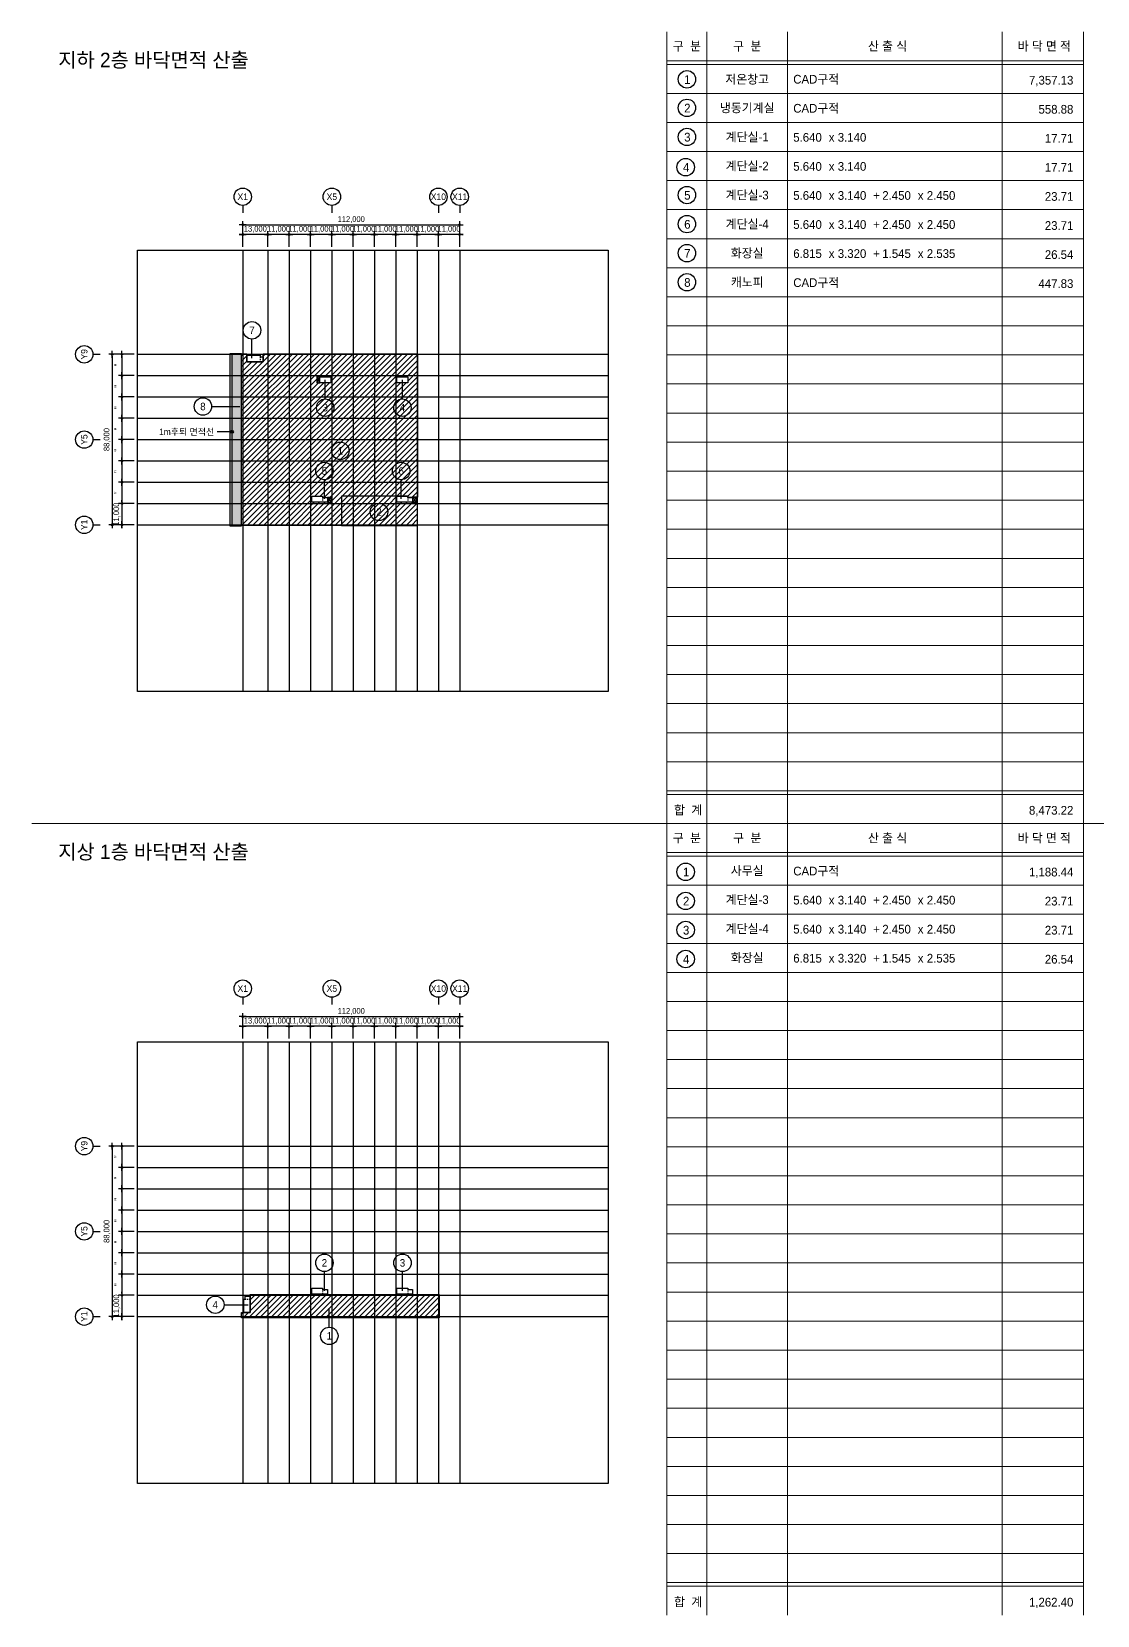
# Model space of a CAD drawing. Header units: millimetres. Extents: x 1215974 to 3657559, y -3188609 to -2371109.
# Drawn here: x 1215974 to 1766093, y -3188609 to -2371109 of the extents above; entities that cross this region are included whole.
import ezdxf
from ezdxf.enums import TextEntityAlignment as Align

# ---------------------------------------------------------------- set-up
doc = ezdxf.new("R2010")
doc.units = ezdxf.units.MM
doc.header["$LTSCALE"] = 200
doc.linetypes.add('5M5', pattern=[10, 5, -5])
doc.linetypes.add('CEN', pattern=[35, 30, -2, 1, -2])
for name, color, linetype in [('0-신축', 1, 'Continuous'), ('3TEX', 3, 'Continuous'), ('4A.TEC CEN', 1, 'CEN'), ('4A.TEC DIM', 7, 'Continuous'), ('4A.TEC TEXT 2', 3, 'Continuous'), ('4A.TEC 벽체 1', 2, 'Continuous'), ('4A.TEC 심볼', 7, 'Continuous'), ('HAT', 5, 'Continuous'), ('MK2', 1, 'Continuous'), ('SHEET', 7, 'Continuous'), ('TEXT2', 2, 'Continuous'), ('WINDOW', 6, 'Continuous')]:
    doc.layers.add(name, color=color, linetype=linetype)
doc.layers.add('DEFPOINT', color=135, linetype='Continuous', plot=False)
doc.styles.add('GHS', font='malgun.ttf')
doc.styles.add('나눔고딕', font='')
doc.styles.add('돋움', font='')
doc.styles.add('울릉도L', font='')
doc.styles.get('나눔고딕').set_extended_font_data('Dotum')
doc.styles.get('돋움').set_extended_font_data('Dotum')
doc.styles.get('울릉도L').set_extended_font_data('Dotum')
doc.dimstyles.new('DIM_600(외부치수)', dxfattribs={"dimscale": 400, "dimtxt": 3.3, "dimasz": 1, "dimexe": 2, "dimexo": 2, "dimgap": 1, "dimtad": 1, "dimdec": 0, "dimdsep": 46, "dimlunit": 6, "dimtxsty": '나눔고딕', "dimblk1": 'DIMDOT', "dimblk2": 'DIMDOT', "dimsah": 1, "dimcen": 2.5, "dimdle": 1.5, "dimclrd": 8, "dimclre": 8, "dimclrt": 3, "dimadec": 0, "dimazin": 0, "dimtfac": 1, "dimtdec": 0, "dimtix": 1, "dimtmove": 2, "dimatfit": 3, "dimldrblk": 'DIMDOT', "dimfxl": 1, "dimtvp": 1, "dimtolj": 1, "dimtzin": 0, "dimarcsym": 0})

# ---------------------------------------------------------------- blocks, each defined once
blk = doc.blocks.new('DIMDOT')
at = {"color": 0}
blk.add_line((-2, 0), (2, 0), dxfattribs=at)
for radius in [0.5, 0.25]:
    blk.add_circle((0, 0), radius, dxfattribs=at)
blk = doc.blocks.new('*D464')
at = {"layer": '4A.TEC DIM', "color": 8, "lineweight": -2}
for p, q in [((1324934, -2482093), (1324934, -2468999)), ((1325834, -2470799), (1436034, -2470799)), ((1436934, -2482093), (1436934, -2468999))]:
    blk.add_line(p, q, dxfattribs=at)
at = {"layer": 'Defpoints', "color": 0}
for p in [(1436934, -2470799), (1324934, -2483893), (1436934, -2483893)]:
    blk.add_point(p, dxfattribs=at)
at = {"layer": '4A.TEC DIM', "color": 8, "lineweight": -2, "xscale": 900, "yscale": 900, "zscale": 900, "rotation": 180}
blk.add_blockref('DIMDOT', (1324934, -2470799), dxfattribs=at)
at = {"layer": '4A.TEC DIM', "color": 8, "lineweight": -2, "xscale": 900, "yscale": 900, "zscale": 900}
blk.add_blockref('DIMDOT', (1436934, -2470799), dxfattribs=at)
at = {"layer": '4A.TEC DIM', "color": 3, "insert": (1380934, -2468126), "char_height": 2970, "attachment_point": 5, "style": '나눔고딕'}
blk.add_mtext('\\A1;112,000', dxfattribs=at)
blk = doc.blocks.new('ccs122')
at = {"layer": '4A.TEC 심볼'}
blk.add_line((0, 8), (0, 3), dxfattribs=at)
blk.add_circle((0, 14), 6, dxfattribs=at)
at = {"layer": '4A.TEC TEXT 2', "color": 3, "style": 'GHS'}
blk.add_attdef('NO', text='', height=4.5, dxfattribs=at).set_placement((0, 14), align=Align.MIDDLE_CENTER)
blk = doc.blocks.new('*D465')
at = {"layer": '4A.TEC DIM', "color": 8, "lineweight": -2}
for p, q in [((1268865, -2537667), (1255770, -2537667)), ((1257570, -2538567), (1257570, -2624767)), ((1268865, -2625667), (1255770, -2625667))]:
    blk.add_line(p, q, dxfattribs=at)
at = {"layer": 'Defpoints', "color": 0}
for p in [(1270665, -2537667), (1257570, -2625667), (1270665, -2625667)]:
    blk.add_point(p, dxfattribs=at)
at = {"layer": '4A.TEC DIM', "color": 8, "lineweight": -2, "xscale": 900, "yscale": 900, "zscale": 900}
for p, rotation in [((1257570, -2537667), 90), ((1257570, -2625667), 270)]:
    blk.add_blockref('DIMDOT', p, dxfattribs=dict(at, rotation=rotation))
at = {"layer": '4A.TEC DIM', "color": 3, "insert": (1254897, -2581667), "char_height": 2970, "attachment_point": 5, "rotation": 90, "style": '나눔고딕'}
blk.add_mtext('\\A1;88,000', dxfattribs=at)
blk = doc.blocks.new('*D466')
at = {"layer": '4A.TEC DIM', "color": 8, "lineweight": -2}
for p, q in [((1268865, -2614667), (1260783, -2614667)), ((1262583, -2613767), (1262583, -2612867)), ((1262583, -2614667), (1262583, -2625667)), ((1268865, -2625667), (1260783, -2625667)), ((1262583, -2626567), (1262583, -2627467))]:
    blk.add_line(p, q, dxfattribs=at)
at = {"layer": 'Defpoints', "color": 0}
for p in [(1270665, -2614667), (1262583, -2625667), (1270665, -2625667)]:
    blk.add_point(p, dxfattribs=at)
at = {"layer": '4A.TEC DIM', "color": 8, "lineweight": -2, "xscale": 900, "yscale": 900, "zscale": 900}
for p, rotation in [((1262583, -2614667), 270), ((1262583, -2625667), 90)]:
    blk.add_blockref('DIMDOT', p, dxfattribs=dict(at, rotation=rotation))
at = {"layer": '4A.TEC DIM', "color": 3, "insert": (1259910, -2620167), "char_height": 2970, "attachment_point": 5, "rotation": 90, "style": '나눔고딕'}
blk.add_mtext('\\A1;11,000', dxfattribs=at)
blk = doc.blocks.new('*D467')
at = {"layer": '4A.TEC DIM', "color": 8, "lineweight": -2}
for p, q in [((1324034, -2475811), (1323134, -2475811)), ((1324934, -2482093), (1324934, -2474011)), ((1337934, -2475811), (1324934, -2475811)), ((1337934, -2482093), (1337934, -2474011)), ((1338834, -2475811), (1339734, -2475811))]:
    blk.add_line(p, q, dxfattribs=at)
at = {"layer": 'Defpoints', "color": 0}
for p in [(1324934, -2475811), (1324934, -2483893), (1337934, -2483893)]:
    blk.add_point(p, dxfattribs=at)
at = {"layer": '4A.TEC DIM', "color": 8, "lineweight": -2, "xscale": 900, "yscale": 900, "zscale": 900}
blk.add_blockref('DIMDOT', (1324934, -2475811), dxfattribs=at)
at = {"layer": '4A.TEC DIM', "color": 8, "lineweight": -2, "xscale": 900, "yscale": 900, "zscale": 900, "rotation": 180}
blk.add_blockref('DIMDOT', (1337934, -2475811), dxfattribs=at)
at = {"layer": '4A.TEC DIM', "color": 3, "insert": (1331434, -2473138), "char_height": 2970, "attachment_point": 5, "style": '나눔고딕'}
blk.add_mtext('\\A1;13,000', dxfattribs=at)
blk = doc.blocks.new('*D468')
at = {"layer": '4A.TEC DIM', "color": 8, "lineweight": -2}
for p, q in [((1268865, -2603667), (1260783, -2603667)), ((1262583, -2604567), (1262583, -2613767)), ((1268865, -2614667), (1260783, -2614667))]:
    blk.add_line(p, q, dxfattribs=at)
at = {"layer": 'Defpoints', "color": 0}
for p in [(1270665, -2603667), (1262583, -2614667), (1270665, -2614667)]:
    blk.add_point(p, dxfattribs=at)
at = {"layer": '4A.TEC DIM', "color": 8, "lineweight": -2, "xscale": 900, "yscale": 900, "zscale": 900}
for p, rotation in [((1262583, -2603667), 90), ((1262583, -2614667), 270)]:
    blk.add_blockref('DIMDOT', p, dxfattribs=dict(at, rotation=rotation))
at = {"layer": '4A.TEC DIM', "color": 3, "insert": (1260198, -2609167), "char_height": 2970, "attachment_point": 5, "rotation": 90, "style": '나눔고딕'}
blk.add_mtext('\\A1;"', dxfattribs=at)
blk = doc.blocks.new('*D469')
at = {"layer": '4A.TEC DIM', "color": 8, "lineweight": -2}
for p, q in [((1268865, -2592667), (1260783, -2592667)), ((1262583, -2593567), (1262583, -2602767)), ((1268865, -2603667), (1260783, -2603667))]:
    blk.add_line(p, q, dxfattribs=at)
at = {"layer": 'Defpoints', "color": 0}
for p in [(1270665, -2592667), (1262583, -2603667), (1270665, -2603667)]:
    blk.add_point(p, dxfattribs=at)
at = {"layer": '4A.TEC DIM', "color": 8, "lineweight": -2, "xscale": 900, "yscale": 900, "zscale": 900}
for p, rotation in [((1262583, -2592667), 90), ((1262583, -2603667), 270)]:
    blk.add_blockref('DIMDOT', p, dxfattribs=dict(at, rotation=rotation))
at = {"layer": '4A.TEC DIM', "color": 3, "insert": (1260198, -2598167), "char_height": 2970, "attachment_point": 5, "rotation": 90, "style": '나눔고딕'}
blk.add_mtext('\\A1;"', dxfattribs=at)
blk = doc.blocks.new('*D470')
at = {"layer": '4A.TEC DIM', "color": 8, "lineweight": -2}
for p, q in [((1268865, -2581667), (1260783, -2581667)), ((1262583, -2582567), (1262583, -2591767)), ((1268865, -2592667), (1260783, -2592667))]:
    blk.add_line(p, q, dxfattribs=at)
at = {"layer": 'Defpoints', "color": 0}
for p in [(1270665, -2581667), (1262583, -2592667), (1270665, -2592667)]:
    blk.add_point(p, dxfattribs=at)
at = {"layer": '4A.TEC DIM', "color": 8, "lineweight": -2, "xscale": 900, "yscale": 900, "zscale": 900}
for p, rotation in [((1262583, -2581667), 90), ((1262583, -2592667), 270)]:
    blk.add_blockref('DIMDOT', p, dxfattribs=dict(at, rotation=rotation))
at = {"layer": '4A.TEC DIM', "color": 3, "insert": (1260198, -2587167), "char_height": 2970, "attachment_point": 5, "rotation": 90, "style": '나눔고딕'}
blk.add_mtext('\\A1;"', dxfattribs=at)
blk = doc.blocks.new('*D471')
at = {"layer": '4A.TEC DIM', "color": 8, "lineweight": -2}
for p, q in [((1268865, -2570667), (1260783, -2570667)), ((1262583, -2571567), (1262583, -2580767)), ((1268865, -2581667), (1260783, -2581667))]:
    blk.add_line(p, q, dxfattribs=at)
at = {"layer": 'Defpoints', "color": 0}
for p in [(1270665, -2570667), (1262583, -2581667), (1270665, -2581667)]:
    blk.add_point(p, dxfattribs=at)
at = {"layer": '4A.TEC DIM', "color": 8, "lineweight": -2, "xscale": 900, "yscale": 900, "zscale": 900}
for p, rotation in [((1262583, -2570667), 90), ((1262583, -2581667), 270)]:
    blk.add_blockref('DIMDOT', p, dxfattribs=dict(at, rotation=rotation))
at = {"layer": '4A.TEC DIM', "color": 3, "insert": (1260198, -2576167), "char_height": 2970, "attachment_point": 5, "rotation": 90, "style": '나눔고딕'}
blk.add_mtext('\\A1;"', dxfattribs=at)
blk = doc.blocks.new('*D472')
at = {"layer": '4A.TEC DIM', "color": 8, "lineweight": -2}
for p, q in [((1268865, -2559667), (1260783, -2559667)), ((1262583, -2560567), (1262583, -2569767)), ((1268865, -2570667), (1260783, -2570667))]:
    blk.add_line(p, q, dxfattribs=at)
at = {"layer": 'Defpoints', "color": 0}
for p in [(1270665, -2559667), (1262583, -2570667), (1270665, -2570667)]:
    blk.add_point(p, dxfattribs=at)
at = {"layer": '4A.TEC DIM', "color": 8, "lineweight": -2, "xscale": 900, "yscale": 900, "zscale": 900}
for p, rotation in [((1262583, -2559667), 90), ((1262583, -2570667), 270)]:
    blk.add_blockref('DIMDOT', p, dxfattribs=dict(at, rotation=rotation))
at = {"layer": '4A.TEC DIM', "color": 3, "insert": (1260198, -2565167), "char_height": 2970, "attachment_point": 5, "rotation": 90, "style": '나눔고딕'}
blk.add_mtext('\\A1;"', dxfattribs=at)
blk = doc.blocks.new('*D473')
at = {"layer": '4A.TEC DIM', "color": 8, "lineweight": -2}
for p, q in [((1268865, -2548667), (1260783, -2548667)), ((1262583, -2549567), (1262583, -2558767)), ((1268865, -2559667), (1260783, -2559667))]:
    blk.add_line(p, q, dxfattribs=at)
at = {"layer": 'Defpoints', "color": 0}
for p in [(1270665, -2548667), (1262583, -2559667), (1270665, -2559667)]:
    blk.add_point(p, dxfattribs=at)
at = {"layer": '4A.TEC DIM', "color": 8, "lineweight": -2, "xscale": 900, "yscale": 900, "zscale": 900}
for p, rotation in [((1262583, -2548667), 90), ((1262583, -2559667), 270)]:
    blk.add_blockref('DIMDOT', p, dxfattribs=dict(at, rotation=rotation))
at = {"layer": '4A.TEC DIM', "color": 3, "insert": (1260198, -2554167), "char_height": 2970, "attachment_point": 5, "rotation": 90, "style": '나눔고딕'}
blk.add_mtext('\\A1;"', dxfattribs=at)
blk = doc.blocks.new('*D474')
at = {"layer": '4A.TEC DIM', "color": 8, "lineweight": -2}
for p, q in [((1268865, -2537667), (1260783, -2537667)), ((1262583, -2538567), (1262583, -2547767)), ((1268865, -2548667), (1260783, -2548667))]:
    blk.add_line(p, q, dxfattribs=at)
at = {"layer": 'Defpoints', "color": 0}
for p in [(1270665, -2537667), (1262583, -2548667), (1270665, -2548667)]:
    blk.add_point(p, dxfattribs=at)
at = {"layer": '4A.TEC DIM', "color": 8, "lineweight": -2, "xscale": 900, "yscale": 900, "zscale": 900}
for p, rotation in [((1262583, -2537667), 90), ((1262583, -2548667), 270)]:
    blk.add_blockref('DIMDOT', p, dxfattribs=dict(at, rotation=rotation))
at = {"layer": '4A.TEC DIM', "color": 3, "insert": (1260198, -2543167), "char_height": 2970, "attachment_point": 5, "rotation": 90, "style": '나눔고딕'}
blk.add_mtext('\\A1;"', dxfattribs=at)
blk = doc.blocks.new('*D455')
at = {"layer": '4A.TEC DIM', "color": 8, "lineweight": -2}
for p, q in [((1337034, -2475811), (1336134, -2475811)), ((1337934, -2482093), (1337934, -2474011)), ((1348934, -2475811), (1337934, -2475811)), ((1348934, -2482093), (1348934, -2474011)), ((1349834, -2475811), (1350734, -2475811))]:
    blk.add_line(p, q, dxfattribs=at)
at = {"layer": 'Defpoints', "color": 0}
for p in [(1337934, -2475811), (1337934, -2483893), (1348934, -2483893)]:
    blk.add_point(p, dxfattribs=at)
at = {"layer": '4A.TEC DIM', "color": 8, "lineweight": -2, "xscale": 900, "yscale": 900, "zscale": 900}
blk.add_blockref('DIMDOT', (1337934, -2475811), dxfattribs=at)
at = {"layer": '4A.TEC DIM', "color": 8, "lineweight": -2, "xscale": 900, "yscale": 900, "zscale": 900, "rotation": 180}
blk.add_blockref('DIMDOT', (1348934, -2475811), dxfattribs=at)
at = {"layer": '4A.TEC DIM', "color": 3, "insert": (1343434, -2473138), "char_height": 2970, "attachment_point": 5, "style": '나눔고딕'}
blk.add_mtext('\\A1;11,000', dxfattribs=at)
blk = doc.blocks.new('*D456')
at = {"layer": '4A.TEC DIM', "color": 8, "lineweight": -2}
for p, q in [((1425034, -2475811), (1424134, -2475811)), ((1425934, -2482093), (1425934, -2474011)), ((1436934, -2475811), (1425934, -2475811)), ((1436934, -2482093), (1436934, -2474011)), ((1437834, -2475811), (1438734, -2475811))]:
    blk.add_line(p, q, dxfattribs=at)
at = {"layer": 'Defpoints', "color": 0}
for p in [(1425934, -2475811), (1425934, -2483893), (1436934, -2483893)]:
    blk.add_point(p, dxfattribs=at)
at = {"layer": '4A.TEC DIM', "color": 8, "lineweight": -2, "xscale": 900, "yscale": 900, "zscale": 900}
blk.add_blockref('DIMDOT', (1425934, -2475811), dxfattribs=at)
at = {"layer": '4A.TEC DIM', "color": 8, "lineweight": -2, "xscale": 900, "yscale": 900, "zscale": 900, "rotation": 180}
blk.add_blockref('DIMDOT', (1436934, -2475811), dxfattribs=at)
at = {"layer": '4A.TEC DIM', "color": 3, "insert": (1431434, -2473138), "char_height": 2970, "attachment_point": 5, "style": '나눔고딕'}
blk.add_mtext('\\A1;11,000', dxfattribs=at)
blk = doc.blocks.new('*D457')
at = {"layer": '4A.TEC DIM', "color": 8, "lineweight": -2}
for p, q in [((1348034, -2475811), (1347134, -2475811)), ((1348934, -2482093), (1348934, -2474011)), ((1359934, -2475811), (1348934, -2475811)), ((1359934, -2482093), (1359934, -2474011)), ((1360834, -2475811), (1361734, -2475811))]:
    blk.add_line(p, q, dxfattribs=at)
at = {"layer": 'Defpoints', "color": 0}
for p in [(1348934, -2475811), (1348934, -2483893), (1359934, -2483893)]:
    blk.add_point(p, dxfattribs=at)
at = {"layer": '4A.TEC DIM', "color": 8, "lineweight": -2, "xscale": 900, "yscale": 900, "zscale": 900}
blk.add_blockref('DIMDOT', (1348934, -2475811), dxfattribs=at)
at = {"layer": '4A.TEC DIM', "color": 8, "lineweight": -2, "xscale": 900, "yscale": 900, "zscale": 900, "rotation": 180}
blk.add_blockref('DIMDOT', (1359934, -2475811), dxfattribs=at)
at = {"layer": '4A.TEC DIM', "color": 3, "insert": (1354434, -2473138), "char_height": 2970, "attachment_point": 5, "style": '나눔고딕'}
blk.add_mtext('\\A1;11,000', dxfattribs=at)
blk = doc.blocks.new('*D458')
at = {"layer": '4A.TEC DIM', "color": 8, "lineweight": -2}
for p, q in [((1359034, -2475811), (1358134, -2475811)), ((1359934, -2482093), (1359934, -2474011)), ((1370934, -2475811), (1359934, -2475811)), ((1370934, -2482093), (1370934, -2474011)), ((1371834, -2475811), (1372734, -2475811))]:
    blk.add_line(p, q, dxfattribs=at)
at = {"layer": 'Defpoints', "color": 0}
for p in [(1359934, -2475811), (1359934, -2483893), (1370934, -2483893)]:
    blk.add_point(p, dxfattribs=at)
at = {"layer": '4A.TEC DIM', "color": 8, "lineweight": -2, "xscale": 900, "yscale": 900, "zscale": 900}
blk.add_blockref('DIMDOT', (1359934, -2475811), dxfattribs=at)
at = {"layer": '4A.TEC DIM', "color": 8, "lineweight": -2, "xscale": 900, "yscale": 900, "zscale": 900, "rotation": 180}
blk.add_blockref('DIMDOT', (1370934, -2475811), dxfattribs=at)
at = {"layer": '4A.TEC DIM', "color": 3, "insert": (1365434, -2473138), "char_height": 2970, "attachment_point": 5, "style": '나눔고딕'}
blk.add_mtext('\\A1;11,000', dxfattribs=at)
blk = doc.blocks.new('*D459')
at = {"layer": '4A.TEC DIM', "color": 8, "lineweight": -2}
for p, q in [((1370034, -2475811), (1369134, -2475811)), ((1370934, -2482093), (1370934, -2474011)), ((1381934, -2475811), (1370934, -2475811)), ((1381934, -2482093), (1381934, -2474011)), ((1382834, -2475811), (1383734, -2475811))]:
    blk.add_line(p, q, dxfattribs=at)
at = {"layer": 'Defpoints', "color": 0}
for p in [(1370934, -2475811), (1370934, -2483893), (1381934, -2483893)]:
    blk.add_point(p, dxfattribs=at)
at = {"layer": '4A.TEC DIM', "color": 8, "lineweight": -2, "xscale": 900, "yscale": 900, "zscale": 900}
blk.add_blockref('DIMDOT', (1370934, -2475811), dxfattribs=at)
at = {"layer": '4A.TEC DIM', "color": 8, "lineweight": -2, "xscale": 900, "yscale": 900, "zscale": 900, "rotation": 180}
blk.add_blockref('DIMDOT', (1381934, -2475811), dxfattribs=at)
at = {"layer": '4A.TEC DIM', "color": 3, "insert": (1376434, -2473138), "char_height": 2970, "attachment_point": 5, "style": '나눔고딕'}
blk.add_mtext('\\A1;11,000', dxfattribs=at)
blk = doc.blocks.new('*D460')
at = {"layer": '4A.TEC DIM', "color": 8, "lineweight": -2}
for p, q in [((1381034, -2475811), (1380134, -2475811)), ((1381934, -2482093), (1381934, -2474011)), ((1392934, -2475811), (1381934, -2475811)), ((1392934, -2482093), (1392934, -2474011)), ((1393834, -2475811), (1394734, -2475811))]:
    blk.add_line(p, q, dxfattribs=at)
at = {"layer": 'Defpoints', "color": 0}
for p in [(1381934, -2475811), (1381934, -2483893), (1392934, -2483893)]:
    blk.add_point(p, dxfattribs=at)
at = {"layer": '4A.TEC DIM', "color": 8, "lineweight": -2, "xscale": 900, "yscale": 900, "zscale": 900}
blk.add_blockref('DIMDOT', (1381934, -2475811), dxfattribs=at)
at = {"layer": '4A.TEC DIM', "color": 8, "lineweight": -2, "xscale": 900, "yscale": 900, "zscale": 900, "rotation": 180}
blk.add_blockref('DIMDOT', (1392934, -2475811), dxfattribs=at)
at = {"layer": '4A.TEC DIM', "color": 3, "insert": (1387434, -2473138), "char_height": 2970, "attachment_point": 5, "style": '나눔고딕'}
blk.add_mtext('\\A1;11,000', dxfattribs=at)
blk = doc.blocks.new('*D461')
at = {"layer": '4A.TEC DIM', "color": 8, "lineweight": -2}
for p, q in [((1392034, -2475811), (1391134, -2475811)), ((1392934, -2482093), (1392934, -2474011)), ((1403934, -2475811), (1392934, -2475811)), ((1403934, -2482093), (1403934, -2474011)), ((1404834, -2475811), (1405734, -2475811))]:
    blk.add_line(p, q, dxfattribs=at)
at = {"layer": 'Defpoints', "color": 0}
for p in [(1392934, -2475811), (1392934, -2483893), (1403934, -2483893)]:
    blk.add_point(p, dxfattribs=at)
at = {"layer": '4A.TEC DIM', "color": 8, "lineweight": -2, "xscale": 900, "yscale": 900, "zscale": 900}
blk.add_blockref('DIMDOT', (1392934, -2475811), dxfattribs=at)
at = {"layer": '4A.TEC DIM', "color": 8, "lineweight": -2, "xscale": 900, "yscale": 900, "zscale": 900, "rotation": 180}
blk.add_blockref('DIMDOT', (1403934, -2475811), dxfattribs=at)
at = {"layer": '4A.TEC DIM', "color": 3, "insert": (1398434, -2473138), "char_height": 2970, "attachment_point": 5, "style": '나눔고딕'}
blk.add_mtext('\\A1;11,000', dxfattribs=at)
blk = doc.blocks.new('*D462')
at = {"layer": '4A.TEC DIM', "color": 8, "lineweight": -2}
for p, q in [((1403034, -2475811), (1402134, -2475811)), ((1403934, -2482093), (1403934, -2474011)), ((1414934, -2475811), (1403934, -2475811)), ((1414934, -2482093), (1414934, -2474011)), ((1415834, -2475811), (1416734, -2475811))]:
    blk.add_line(p, q, dxfattribs=at)
at = {"layer": 'Defpoints', "color": 0}
for p in [(1403934, -2475811), (1403934, -2483893), (1414934, -2483893)]:
    blk.add_point(p, dxfattribs=at)
at = {"layer": '4A.TEC DIM', "color": 8, "lineweight": -2, "xscale": 900, "yscale": 900, "zscale": 900}
blk.add_blockref('DIMDOT', (1403934, -2475811), dxfattribs=at)
at = {"layer": '4A.TEC DIM', "color": 8, "lineweight": -2, "xscale": 900, "yscale": 900, "zscale": 900, "rotation": 180}
blk.add_blockref('DIMDOT', (1414934, -2475811), dxfattribs=at)
at = {"layer": '4A.TEC DIM', "color": 3, "insert": (1409434, -2473138), "char_height": 2970, "attachment_point": 5, "style": '나눔고딕'}
blk.add_mtext('\\A1;11,000', dxfattribs=at)
blk = doc.blocks.new('*D463')
at = {"layer": '4A.TEC DIM', "color": 8, "lineweight": -2}
for p, q in [((1414034, -2475811), (1413134, -2475811)), ((1414934, -2482093), (1414934, -2474011)), ((1425934, -2475811), (1414934, -2475811)), ((1425934, -2482093), (1425934, -2474011)), ((1426834, -2475811), (1427734, -2475811))]:
    blk.add_line(p, q, dxfattribs=at)
at = {"layer": 'Defpoints', "color": 0}
for p in [(1414934, -2475811), (1414934, -2483893), (1425934, -2483893)]:
    blk.add_point(p, dxfattribs=at)
at = {"layer": '4A.TEC DIM', "color": 8, "lineweight": -2, "xscale": 900, "yscale": 900, "zscale": 900}
blk.add_blockref('DIMDOT', (1414934, -2475811), dxfattribs=at)
at = {"layer": '4A.TEC DIM', "color": 8, "lineweight": -2, "xscale": 900, "yscale": 900, "zscale": 900, "rotation": 180}
blk.add_blockref('DIMDOT', (1425934, -2475811), dxfattribs=at)
at = {"layer": '4A.TEC DIM', "color": 3, "insert": (1420434, -2473138), "char_height": 2970, "attachment_point": 5, "style": '나눔고딕'}
blk.add_mtext('\\A1;11,000', dxfattribs=at)
blk = doc.blocks.new('aw7')
at = {"layer": '4A.TEC CEN', "color": 250, "ltscale": 500}
for p, q in [((1270664.75, -2537666.62), (1513625.95, -2537666.62)), ((1270664.75, -2548666.62), (1513625.95, -2548666.62)), ((1270664.75, -2559666.62), (1513625.95, -2559666.62)), ((1270664.75, -2570666.62), (1513625.95, -2570666.62)), ((1270664.75, -2581666.62), (1513625.95, -2581666.62)), ((1270664.75, -2592666.62), (1513625.95, -2592666.62)), ((1270664.75, -2603666.62), (1513625.95, -2603666.62)), ((1270664.75, -2614666.62), (1513625.95, -2614666.62)), ((1270664.75, -2625666.62), (1513625.95, -2625666.62))]:
    blk.add_line(p, q, dxfattribs=at)
for points in [[(1324933.58, -2483892.94), (1324933.58, -2711729.78)], [(1337933.58, -2483892.94), (1337933.58, -2711729.78)], [(1348933.58, -2483892.94), (1348933.58, -2711729.78)], [(1359933.58, -2483892.94), (1359933.58, -2711729.78)], [(1370933.58, -2483892.94), (1370933.58, -2711729.78)], [(1381933.58, -2483892.94), (1381933.58, -2711729.78)], [(1392933.58, -2483892.94), (1392933.58, -2711729.78)], [(1403933.58, -2483892.94), (1403933.58, -2711729.78)], [(1414933.58, -2483892.94), (1414933.58, -2711729.78)], [(1425933.58, -2483892.94), (1425933.58, -2711729.78)], [(1436933.58, -2483892.94), (1436933.58, -2711729.78)]]:
    blk.add_lwpolyline(points, dxfattribs=at)
at = {"layer": 'DEFPOINT', "elevation": -1666.67}
blk.add_lwpolyline([(1270664.75, -2483892.94), (1513625.95, -2483892.94), (1513625.95, -2711729.78), (1270664.75, -2711729.78)], close=True, dxfattribs=at)
at = {"layer": '4A.TEC 심볼'}
ref = blk.add_blockref('ccs122', (1324933.58, -2466833.46, 4999.55), dxfattribs=dict(at, xscale=749.999996624525, yscale=749.999996624525, zscale=749.999996624525))
ref.add_attrib('NO', 'X1', dxfattribs={"layer": '0', "color": 3, "height": 3375, "style": '울릉도L'}).set_placement((1324928.96, -2456320.02, 4999.55), align=Align.MIDDLE_CENTER)
ref = blk.add_blockref('ccs122', (1370933.58, -2466833.46, 4999.55), dxfattribs=dict(at, xscale=749.999996624525, yscale=749.999996624525, zscale=749.999996624525))
ref.add_attrib('NO', 'X5', dxfattribs={"layer": '0', "color": 3, "height": 3375, "style": '울릉도L'}).set_placement((1370928.96, -2456320.02, 9999.1), align=Align.MIDDLE_CENTER)
ref = blk.add_blockref('ccs122', (1425933.58, -2466833.46, 4999.55), dxfattribs=dict(at, xscale=749.999996624525, yscale=749.999996624525, zscale=749.999996624525))
ref.add_attrib('NO', 'X10', dxfattribs={"layer": '0', "color": 3, "height": 3375, "style": '울릉도L'}).set_placement((1425928.96, -2456320.02, 9999.1), align=Align.MIDDLE_CENTER)
ref = blk.add_blockref('ccs122', (1436933.58, -2466833.46, 4999.55), dxfattribs=dict(at, xscale=749.999996624525, yscale=749.999996624525, zscale=749.999996624525))
ref.add_attrib('NO', 'X11', dxfattribs={"layer": '0', "color": 3, "height": 3375, "style": '울릉도L'}).set_placement((1436928.96, -2456320.03, 9999.1), align=Align.MIDDLE_CENTER)
ref = blk.add_blockref('ccs122', (1253605.27, -2537666.62, 4999.55), dxfattribs=dict(at, xscale=749.999996624525, yscale=749.999996624525, zscale=749.999996624525, rotation=90))
ref.add_attrib('NO', 'Y9', dxfattribs={"layer": '0', "color": 3, "height": 3375, "rotation": 90, "style": '울릉도L'}).set_placement((1243091.84, -2537671.24, 7499.55), align=Align.MIDDLE_CENTER)
ref = blk.add_blockref('ccs122', (1253605.27, -2581666.62, 4999.55), dxfattribs=dict(at, xscale=749.999996624525, yscale=749.999996624525, zscale=749.999996624525, rotation=90))
ref.add_attrib('NO', 'Y5', dxfattribs={"layer": '0', "color": 3, "height": 3375, "rotation": 90, "style": '울릉도L'}).set_placement((1243091.84, -2581671.24, 7499.55), align=Align.MIDDLE_CENTER)
ref = blk.add_blockref('ccs122', (1253605.27, -2625666.62, 4999.55), dxfattribs=dict(at, xscale=749.999996624525, yscale=749.999996624525, zscale=749.999996624525, rotation=90))
ref.add_attrib('NO', 'Y1', dxfattribs={"layer": '0', "color": 3, "height": 3375, "rotation": 90, "style": '울릉도L'}).set_placement((1243091.83, -2625671.24, 7499.55), align=Align.MIDDLE_CENTER)
at = {"layer": '4A.TEC DIM'}
for base, p1, p2, picture, middle in [((1436933.58, -2470798.64, 4999.55), (1324933.58, -2483892.94, 4999.55), (1436933.58, -2483892.94, 882.27), '*D464', (1380933.58, -2468125.51, 4999.55)), ((1324933.58, -2475811.36, 4999.55), (1337933.58, -2483892.94), (1324933.58, -2483892.94, 4999.55), '*D467', (1331433.58, -2473138.23, 4999.55)), ((1337933.58, -2475811.36, 4999.55), (1348933.58, -2483892.94), (1337933.58, -2483892.94, 4230.39), '*D455', (1343433.58, -2473138.23, 4999.55)), ((1348933.58, -2475811.36, 4999.55), (1359933.58, -2483892.94), (1348933.58, -2483892.94, 4230.39), '*D457', (1354433.58, -2473138.23, 4999.55)), ((1359933.58, -2475811.36, 4999.55), (1370933.58, -2483892.94), (1359933.58, -2483892.94, 4230.39), '*D458', (1365433.58, -2473138.23, 4999.55)), ((1370933.58, -2475811.36, 4999.55), (1381933.58, -2483892.94), (1370933.58, -2483892.94, 4230.39), '*D459', (1376433.58, -2473138.23, 4999.55)), ((1381933.58, -2475811.36, 4999.55), (1392933.58, -2483892.94), (1381933.58, -2483892.94, 4230.39), '*D460', (1387433.58, -2473138.23, 4999.55)), ((1392933.58, -2475811.36, 4999.55), (1403933.58, -2483892.94), (1392933.58, -2483892.94, 4230.39), '*D461', (1398433.58, -2473138.23, 4999.55)), ((1403933.58, -2475811.36, 4999.55), (1414933.58, -2483892.94), (1403933.58, -2483892.94, 4230.39), '*D462', (1409433.58, -2473138.23, 4999.55)), ((1414933.58, -2475811.36, 4999.55), (1425933.58, -2483892.94), (1414933.58, -2483892.94, 4230.39), '*D463', (1420433.58, -2473138.23, 4999.55)), ((1425933.58, -2475811.36, 4999.55), (1436933.58, -2483892.94), (1425933.58, -2483892.94, 4230.39), '*D456', (1431433.58, -2473138.23, 4999.55))]:
    dim = blk.add_linear_dim(base=base, p1=p1, p2=p2, dimstyle='DIM_600(외부치수)', override={"dimscale": 900, "dimdec": 1, "dimblk1": 'DIMDOT', "dimblk2": 'DIMDOT'}, dxfattribs=at)
    dim.commit()
    dim.dimension.update_dxf_attribs({"geometry": picture, "text_midpoint": middle})
for base, p1, picture, middle in [((1257570.46, -2625666.62, 3332.88), (1270664.75, -2537666.62, 3332.88), '*D465', (1254897.32, -2581666.62, 3332.88)), ((1262583.17, -2625666.62, 3332.88), (1270664.75, -2614666.62, 3332.88), '*D466', (1259910.04, -2620166.62, 3332.88))]:
    dim = blk.add_linear_dim(base=base, p1=p1, p2=(1270664.75, -2625666.62, 3332.88), angle=90, dimstyle='DIM_600(외부치수)', override={"dimscale": 900, "dimdec": 1, "dimblk1": 'DIMDOT', "dimblk2": 'DIMDOT'}, dxfattribs=at)
    dim.commit()
    dim.dimension.update_dxf_attribs({"geometry": picture, "text_midpoint": middle})
for base, p1, p2, picture, middle in [((1262583.17, -2548666.62, 3332.88), (1270664.75, -2537666.62, 3332.88), (1270664.75, -2548666.62, 3332.88), '*D474', (1260198.17, -2543166.62, 3332.88)), ((1262583.17, -2559666.62, 3332.88), (1270664.75, -2548666.62, 3332.88), (1270664.75, -2559666.62, 3332.88), '*D473', (1260198.17, -2554166.62, 3332.88)), ((1262583.17, -2570666.62, 3332.88), (1270664.75, -2559666.62, 3332.88), (1270664.75, -2570666.62, 3332.88), '*D472', (1260198.17, -2565166.62, 3332.88)), ((1262583.17, -2581666.62, 3332.88), (1270664.75, -2570666.62, 3332.88), (1270664.75, -2581666.62, 3332.88), '*D471', (1260198.17, -2576166.62, 3332.88)), ((1262583.17, -2592666.62, 3332.88), (1270664.75, -2581666.62, 3332.88), (1270664.75, -2592666.62, 3332.88), '*D470', (1260198.17, -2587166.62, 3332.88)), ((1262583.17, -2603666.62, 3332.88), (1270664.75, -2592666.62, 3332.88), (1270664.75, -2603666.62, 3332.88), '*D469', (1260198.17, -2598166.62, 3332.88)), ((1262583.17, -2614666.62, 3332.88), (1270664.75, -2603666.62, 3332.88), (1270664.75, -2614666.62, 3332.88), '*D468', (1260198.17, -2609166.62, 3332.88))]:
    dim = blk.add_linear_dim(base=base, p1=p1, p2=p2, angle=90, text='"', dimstyle='DIM_600(외부치수)', override={"dimscale": 900, "dimdec": 1, "dimtxsty": '나눔고딕', "dimblk1": 'DIMDOT', "dimblk2": 'DIMDOT'}, dxfattribs=at)
    dim.commit()
    dim.dimension.update_dxf_attribs({"geometry": picture, "text_midpoint": middle})

msp = doc.modelspace()

# ---------------------------------------------------------------- hatches: boundary and pattern name
at = {"layer": 'HAT'}
h = msp.add_hatch(dxfattribs=at)
h.set_pattern_fill('ANSI31', color=8, scale=16000, style=0)
h.set_pattern_definition([(45, (-532059, 456010.7), (-1414.2136, 1414.2136), [])])
h.paths.add_polyline_path([(1324634, -2625967), (1324634, -2625667), (1324371, -2625667), (1324371, -2537367), (1327074, -2537367), (1327074, -2541487), (1335434, -2541487), (1335434, -2537367), (1415234, -2537367), (1415234, -2611479), (1412624, -2611479), (1412624, -2611617), (1410174, -2611617), (1410174, -2610927), (1404534, -2610927), (1404534, -2610852), (1375959, -2610852), (1375959, -2625967)])
h.paths.add_polyline_path([(1368624, -2614067), (1360534, -2614067), (1360534, -2610927), (1366174, -2610927), (1366174, -2611617), (1368624, -2611617), (1368624, -2611479), (1370596, -2611479), (1370596, -2614204), (1368624, -2614204)], flags=16)
h.paths.add_polyline_path([(1364694, -2552407), (1364694, -2552544), (1363356, -2552544), (1363356, -2549129), (1364694, -2549129), (1364694, -2549267), (1370334, -2549267), (1370334, -2552407)], flags=16)
h.paths.add_polyline_path([(1404534, -2549267), (1410174, -2549267), (1410174, -2552407), (1404534, -2552407)], flags=16)
h.paths.add_polyline_path([(1375959, -2610852), (1375959, -2625967), (1415234, -2625967), (1415234, -2614204), (1414596, -2614204), (1412624, -2614204), (1412624, -2614067), (1404534, -2614067), (1404534, -2610927), (1404534, -2610852)])
h = msp.add_hatch(dxfattribs=at)
h.set_pattern_fill('ANSI31', color=8, scale=16000, style=0)
h.set_pattern_definition([(45, (-410798.4, 456010.7), (-1414.2136, 1414.2136), [])])
h.paths.add_polyline_path([(1328754, -3022952), (1360534, -3022952), (1360534, -3022817), (1368624, -3022817), (1368624, -3022954), (1370596, -3022954), (1370596, -3022952), (1404534, -3022952), (1404534, -3022817), (1412624, -3022817), (1412624, -3022954), (1414596, -3022954), (1414596, -3022952), (1426399, -3022952), (1426399, -3034979), (1324371, -3034979), (1324371, -3032277), (1328754, -3032277)])
at = {"layer": 'MK2'}
h = msp.add_hatch(color=253, dxfattribs=at)
h.dxf.hatch_style = 1
h.paths.add_polyline_path([(1324371, -2537367), (1319334, -2537367), (1319334, -2626267), (1324371, -2626267)])

# ---------------------------------------------------------------- linework, layer by layer
for p, q in [((1329708, -2539651, 773), (1329708, -2529769, 773)), ((1367514, -2560718, 0), (1367514, -2550837, 0)), ((1407354, -2560718, 0), (1407354, -2550837, 0)), ((1308871, -2564593), (1323434, -2564593)), ((1319334, -2577654, 0), (1311691, -2577654, 0)), ((1367088, -2612300), (1367088, -2602419)), ((1406735, -2612300), (1406735, -2602419)), ((1367088, -3021050, 0), (1367088, -3011169, 0)), ((1407392, -3021050, 0), (1407392, -3011169, 0)), ((1315269, -3028281, 0), (1327800, -3028281, 0)), ((1369610, -3039855, 0), (1369610, -3029974, 0))]:
    msp.add_line(p, q)
at = {"color": 1}
for p, q in [((1363356, -2549129, 0), (1364694, -2552544, 0)), ((1363356, -2552544, 0), (1364694, -2549129, 0)), ((1368624, -2611479, 0), (1370596, -2614204, 0)), ((1368624, -2614204, 0), (1370596, -2611479, 0)), ((1412624, -2611479, 0), (1414596, -2614204, 0)), ((1414596, -2611479, 0), (1412624, -2614204, 0))]:
    msp.add_line(p, q, dxfattribs=at)
at = {"color": 1, "linetype": '5M5', "ltscale": 0.5}
for p, q in [((1366174, -2611617, 0), (1366174, -2614067, 0)), ((1410174, -2611617, 0), (1410174, -2614067, 0)), ((1366174, -3020367), (1366174, -3022817, 0)), ((1410174, -3020367), (1410174, -3022817, 0)), ((1326219, -3025462), (1328754, -3025462, 0))]:
    msp.add_line(p, q, dxfattribs=at)
at = {"elevation": 0}
msp.add_lwpolyline([(1324371, -2537367), (1318334, -2537367), (1318334, -2626267), (1324371, -2626267)], close=True, dxfattribs=at)
at = {"color": 1, "linetype": '5M5', "ltscale": 0.5, "elevation": 0}
msp.add_lwpolyline([(1333889, -2538952), (1333889, -2541487)], dxfattribs=at)
at = {"color": 1, "elevation": 0}
msp.add_lwpolyline([(1364694, -2552407), (1364694, -2552544), (1363356, -2552544), (1363356, -2549129), (1364694, -2549129), (1364694, -2549267), (1370334, -2549267), (1370334, -2552407), (1364694, -2552407)], dxfattribs=at)
for points in [[(1368624, -2614067), (1360534, -2614067), (1360534, -2610927), (1366174, -2610927), (1366174, -2611617), (1368624, -2611617), (1368624, -2611479), (1370596, -2611479), (1370596, -2614204), (1368624, -2614204), (1368624, -2614067)], [(1412624, -2614067), (1404534, -2614067), (1404534, -2610927), (1410174, -2610927), (1410174, -2611617), (1412624, -2611617), (1412624, -2611479), (1414596, -2611479), (1414596, -2614204), (1412624, -2614204), (1412624, -2614067)]]:
    msp.add_lwpolyline(points, close=True, dxfattribs=at)
at = {"color": 2, "ltscale": 600, "elevation": 0}
msp.add_lwpolyline([(1328754, -3022952), (1360534, -3022952), (1360534, -3022817), (1368624, -3022817), (1368624, -3022954), (1370596, -3022954), (1370596, -3022952), (1404534, -3022952), (1404534, -3022817), (1412624, -3022817), (1412624, -3022954), (1414596, -3022954), (1414596, -3022952), (1426399, -3022952), (1426399, -3034979), (1324371, -3034979), (1324371, -3032277), (1328754, -3032277)], close=True, dxfattribs=at)
at = {"color": 2, "ltscale": 600}
for points in [[(1325434, -3032277), (1325434, -3025462), (1326219, -3025462), (1326219, -3023917), (1328754, -3023917), (1328754, -3032277)], [(1360534, -3019677), (1366174, -3019677), (1366174, -3020367), (1368624, -3020367), (1368624, -3022817), (1360534, -3022817)], [(1404534, -3019677), (1410174, -3019677), (1410174, -3020367), (1412624, -3020367), (1412624, -3022817), (1404534, -3022817)]]:
    msp.add_lwpolyline(points, close=True, dxfattribs=at)
for centre, radius in [((1329708, -2525269, 773), 4500), ((1304371, -2564593), 4500), ((1367514, -2565218, 0), 4500), ((1407354, -2565218, 0), 4500), ((1319334, -2577654, 0), 771), ((1375328, -2587500), 4500), ((1367088, -2597919), 4500), ((1406735, -2597919), 4500), ((1395270, -2619025), 4500), ((1367088, -3006669, 0), 4500), ((1407392, -3006669, 0), 4500), ((1310769, -3028281, 0), 4500), ((1369610, -3044355, 0), 4500)]:
    msp.add_circle(centre, radius)
at = {"layer": '0-신축', "color": 3, "elevation": 0}
msp.add_lwpolyline([(1324371, -2537367), (1319334, -2537367), (1319334, -2626267), (1324371, -2626267)], close=True, dxfattribs=at)
at = {"layer": '4A.TEC 벽체 1', "color": 3, "elevation": 0}
msp.add_lwpolyline([(1324371, -2537367), (1319334, -2537367), (1319334, -2626267), (1324371, -2626267)], close=True, dxfattribs=at)
at = {"layer": '4A.TEC 벽체 1', "elevation": 0, "flags": 128}
for points in [[(1324634, -2625967), (1324634, -2625667), (1324371, -2625667), (1324371, -2537367), (1327074, -2537367), (1327074, -2541487), (1335434, -2541487), (1335434, -2537367), (1415234, -2537367), (1415234, -2611479), (1412624, -2611479), (1412624, -2611617), (1410174, -2611617), (1410174, -2610927), (1404534, -2610927), (1404534, -2610852), (1375959, -2610852), (1375959, -2625967), (1324634, -2625967)], [(1364694, -2549267), (1370334, -2549267), (1370334, -2552407), (1364694, -2552407)], [(1404534, -2549267), (1410174, -2549267), (1410174, -2552407), (1404534, -2552407)], [(1360534, -2610927), (1366174, -2610927), (1366174, -2611617), (1368624, -2611617), (1368624, -2614067), (1360534, -2614067)], [(1404534, -2610927), (1410174, -2610927), (1410174, -2611617), (1412624, -2611617), (1412624, -2614067), (1404534, -2614067)]]:
    msp.add_lwpolyline(points, close=True, dxfattribs=at)
msp.add_lwpolyline([(1333889, -2538167), (1333889, -2538952), (1335434, -2538952), (1335434, -2541487), (1327074, -2541487), (1327074, -2538167), (1333889, -2538167)], dxfattribs=at)
at = {"layer": '4A.TEC 벽체 1', "flags": 128}
msp.add_lwpolyline([(1415234, -2625967), (1415234, -2614204), (1414596, -2614204), (1412624, -2614204), (1412624, -2614067), (1404534, -2614067), (1404534, -2610927), (1404534, -2610852), (1375959, -2610852), (1375959, -2625967), (1415234, -2625967)], dxfattribs=at)
at = {"layer": 'SHEET', "color": 2, "lineweight": 0}
for p, q in [((1543899, -2371109), (1543899, -2779859)), ((1758974, -2371109), (1758974, -2779859)), ((1758974, -3188609), (1758974, -2371109)), ((1215974, -2779859), (2301974, -2779859)), ((1543899, -2779859), (1543899, -3188609))]:
    msp.add_line(p, q, dxfattribs=at)
at = {"layer": 'SHEET', "color": 8, "lineweight": 0}
for p, q in [((1564582, -2371109), (1564582, -2779859)), ((1716963, -2371109), (1716963, -2779859)), ((1758974, -2402984), (1543899, -2402984)), ((1758974, -2417984), (1543899, -2417984)), ((1758974, -2432984), (1543899, -2432984)), ((1758974, -2447984), (1543899, -2447984)), ((1758974, -2462984), (1543899, -2462984)), ((1758974, -2477984), (1543899, -2477984)), ((1758974, -2492984), (1543899, -2492984)), ((1758974, -2507984), (1543899, -2507984)), ((1758974, -2522984), (1543899, -2522984)), ((1758974, -2537984), (1543899, -2537984)), ((1758974, -2552984), (1543899, -2552984)), ((1758974, -2567984), (1543899, -2567984)), ((1758974, -2582984), (1543899, -2582984)), ((1758974, -2597984), (1543899, -2597984)), ((1758974, -2612984), (1543899, -2612984)), ((1758974, -2627984), (1543899, -2627984)), ((1758974, -2642984), (1543899, -2642984)), ((1758974, -2657984), (1543899, -2657984)), ((1758974, -2672984), (1543899, -2672984)), ((1758974, -2687984), (1543899, -2687984)), ((1758974, -2702984), (1543899, -2702984)), ((1758974, -2717984), (1543899, -2717984)), ((1758974, -2732984), (1543899, -2732984)), ((1758974, -2747984), (1543899, -2747984)), ((1564582, -2779859), (1564582, -3188609)), ((1716963, -2779859), (1716963, -3188609)), ((1758974, -2811734), (1543899, -2811734)), ((1758974, -2826734), (1543899, -2826734)), ((1758974, -2841734), (1543899, -2841734)), ((1758974, -2856734), (1543899, -2856734)), ((1758974, -2871734), (1543899, -2871734)), ((1758974, -2886734), (1543899, -2886734)), ((1758974, -2901734), (1543899, -2901734)), ((1758974, -2916734), (1543899, -2916734)), ((1758974, -2931734), (1543899, -2931734)), ((1758974, -2946734), (1543899, -2946734)), ((1758974, -2961734), (1543899, -2961734)), ((1758974, -2976734), (1543899, -2976734)), ((1758974, -2991734), (1543899, -2991734)), ((1758974, -3006734), (1543899, -3006734)), ((1758974, -3021734), (1543899, -3021734)), ((1758974, -3036734), (1543899, -3036734)), ((1758974, -3051734), (1543899, -3051734)), ((1758974, -3066734), (1543899, -3066734)), ((1758974, -3081734), (1543899, -3081734)), ((1758974, -3096734), (1543899, -3096734)), ((1758974, -3111734), (1543899, -3111734)), ((1758974, -3126734), (1543899, -3126734)), ((1758974, -3141734), (1543899, -3141734)), ((1758974, -3156734), (1543899, -3156734))]:
    msp.add_line(p, q, dxfattribs=at)
at = {"layer": 'SHEET', "lineweight": 0}
for p, q in [((1606126, -2371109), (1606126, -2779859)), ((1758974, -2386109), (1543899, -2386109)), ((1758974, -2387984), (1543899, -2387984)), ((1758974, -2762984), (1543899, -2762984)), ((1758974, -2764859), (1543899, -2764859)), ((1758974, -2779859), (1543899, -2779859)), ((1758974, -2779859), (1543899, -2779859)), ((1606126, -2779859), (1606126, -3188609)), ((1758974, -2794859), (1543899, -2794859)), ((1758974, -2796734), (1543899, -2796734)), ((1758974, -3171734), (1543899, -3171734)), ((1758974, -3173609), (1543899, -3173609))]:
    msp.add_line(p, q, dxfattribs=at)
at = {"layer": 'WINDOW', "color": 1}
for centre in [(1554241, -2395699), (1554241, -2410451), (1554241, -2425451), (1553599, -2441066), (1554241, -2455451), (1554241, -2470451), (1554241, -2485451), (1554241, -2500451), (1553599, -2804816), (1553599, -2819816), (1553599, -2834816), (1553599, -2849816)]:
    msp.add_circle(centre, 4500, dxfattribs=at)

# ---------------------------------------------------------------- block references
for p in [(0, 0), (0, -408750)]:
    msp.add_blockref('aw7', p)

# ---------------------------------------------------------------- texts
at = {"layer": '3TEX', "style": '돋움'}
for s, height, p in [('구  분', 4500, (1554241, -2378609)), ('구  분', 4500, (1585354, -2378609)), ('산 출 식', 4500, (1657795, -2378609)), ('바 닥 면 적', 4500, (1738718, -2378609)), ('저온창고', 4500, (1585354, -2395699)), ('냉동기계실', 4500, (1585354, -2410484)), ('계단실-1', 4500, (1585354, -2425484)), ('계단실-2', 4500, (1585354, -2440451)), ('계단실-3', 4500, (1585354, -2455451)), ('계단실-4', 4500, (1585354, -2470451)), ('화장실', 4500, (1585354, -2485451)), ('캐노피', 4500, (1585354, -2500451)), ('7', 3840, (1329708, -2525269, 773)), ('8', 3840, (1304371, -2564593)), ('3', 3840, (1367514, -2565218, 0)), ('4', 3840, (1407354, -2565218, 0)), ('1', 3840, (1375328, -2587500)), ('5', 3840, (1367088, -2597919)), ('6', 3840, (1406735, -2597919)), ('2', 3840, (1395270, -2619025)), ('구  분', 4500, (1554241, -2787359)), ('구  분', 4500, (1585354, -2787359)), ('산 출 식', 4500, (1657795, -2787359)), ('바 닥 면 적', 4500, (1738718, -2787359)), ('사무실', 4500, (1585354, -2804234)), ('계단실-3', 4500, (1585354, -2819201)), ('계단실-4', 4500, (1585354, -2834201)), ('화장실', 4500, (1585354, -2849201)), ('2', 3840, (1367088, -3006669, 0)), ('3', 3840, (1407392, -3006669, 0)), ('4', 3840, (1310769, -3028281, 0)), ('1', 3840, (1369610, -3044355, 0))]:
    msp.add_text(s, height=height, dxfattribs=at).set_placement(p, align=Align.MIDDLE_CENTER)
for s, height, p in [('1', 4500, (1554466, -2398062)), ('2', 4500, (1554466, -2412813)), ('3', 4500, (1554466, -2427813)), ('4', 4500, (1553825, -2443429)), ('5', 4500, (1554466, -2457813)), ('6', 4500, (1554466, -2472813)), ('7', 4500, (1554466, -2487813)), ('8', 4500, (1554466, -2502813)), ('1m후퇴 면적선', 3300, (1295988, -2579326, 0)), ('합  계', 4500, (1554834, -2775180)), ('1', 4500, (1553825, -2807179)), ('2', 4500, (1553825, -2822179)), ('3', 4500, (1553825, -2837179)), ('4', 4500, (1553825, -2852179)), ('합  계', 4500, (1554834, -3183930))]:
    msp.add_text(s, height=height, dxfattribs=at).set_placement(p, align=Align.CENTER)
for s, p in [('CAD구적', (1609126, -2397911)), ('CAD구적', (1609126, -2412911)), ('5.640', (1609126, -2427911)), ('x', (1627451, -2427911)), ('3.140', (1632108, -2427911)), ('5.640', (1609126, -2442911)), ('x', (1627451, -2442911)), ('3.140', (1632108, -2442911)), ('5.640', (1609126, -2457911)), ('x', (1627451, -2457911)), ('3.140', (1632108, -2457911)), ('+', (1650432, -2457911)), ('2.450', (1655089, -2457911)), ('x', (1673414, -2457911)), ('2.450', (1678071, -2457911)), ('5.640', (1609126, -2472911)), ('3.140', (1632108, -2472911)), ('2.450', (1655089, -2472911)), ('2.450', (1678071, -2472911)), ('x', (1627451, -2472911)), ('+', (1650432, -2472911)), ('x', (1673414, -2472911)), ('6.815', (1609126, -2487911)), ('x', (1627451, -2487911)), ('3.320', (1632108, -2487911)), ('+', (1650432, -2487911)), ('1.545', (1655089, -2487911)), ('x', (1673414, -2487911)), ('2.535', (1678071, -2487911)), ('CAD구적', (1609126, -2502911)), ('CAD구적', (1609126, -2806661)), ('5.640', (1609126, -2821661)), ('x', (1627451, -2821661)), ('3.140', (1632108, -2821661)), ('+', (1650432, -2821661)), ('2.450', (1655089, -2821661)), ('x', (1673414, -2821661)), ('2.450', (1678071, -2821661)), ('5.640', (1609126, -2836661)), ('x', (1627451, -2836661)), ('3.140', (1632108, -2836661)), ('+', (1650432, -2836661)), ('2.450', (1655089, -2836661)), ('x', (1673414, -2836661)), ('2.450', (1678071, -2836661)), ('6.815', (1609126, -2851661)), ('x', (1627451, -2851661)), ('3.320', (1632108, -2851661)), ('+', (1650432, -2851661)), ('1.545', (1655089, -2851661)), ('x', (1673414, -2851661)), ('2.535', (1678071, -2851661))]:
    msp.add_text(s, height=4500, dxfattribs=at).set_placement(p)
at = {"layer": '3TEX', "color": 2, "style": '돋움'}
for s, p in [('7,357.13', (1753725, -2398429)), ('558.88', (1753725, -2413429)), ('17.71', (1753725, -2428429)), ('17.71', (1753725, -2443429)), ('23.71', (1753725, -2458429)), ('23.71', (1753725, -2473429)), ('26.54', (1753725, -2488429)), ('447.83', (1753725, -2503429)), ('8,473.22', (1753725, -2775304)), ('1,188.44', (1753725, -2807179)), ('23.71', (1753725, -2822179)), ('23.71', (1753725, -2837179)), ('26.54', (1753725, -2852179)), ('1,262.40', (1753725, -3184054))]:
    msp.add_text(s, height=4500, dxfattribs=at).set_placement(p, align=Align.RIGHT)
at = {"layer": 'TEXT2', "style": '돋움'}
for s, p in [('지하 2층 바닥면적 산출', (1278871, -2389475)), ('지상 1층 바닥면적 산출', (1278871, -2798225))]:
    msp.add_text(s, height=7500, dxfattribs=at).set_placement(p, align=Align.CENTER)

doc.saveas('drawing.dxf')
